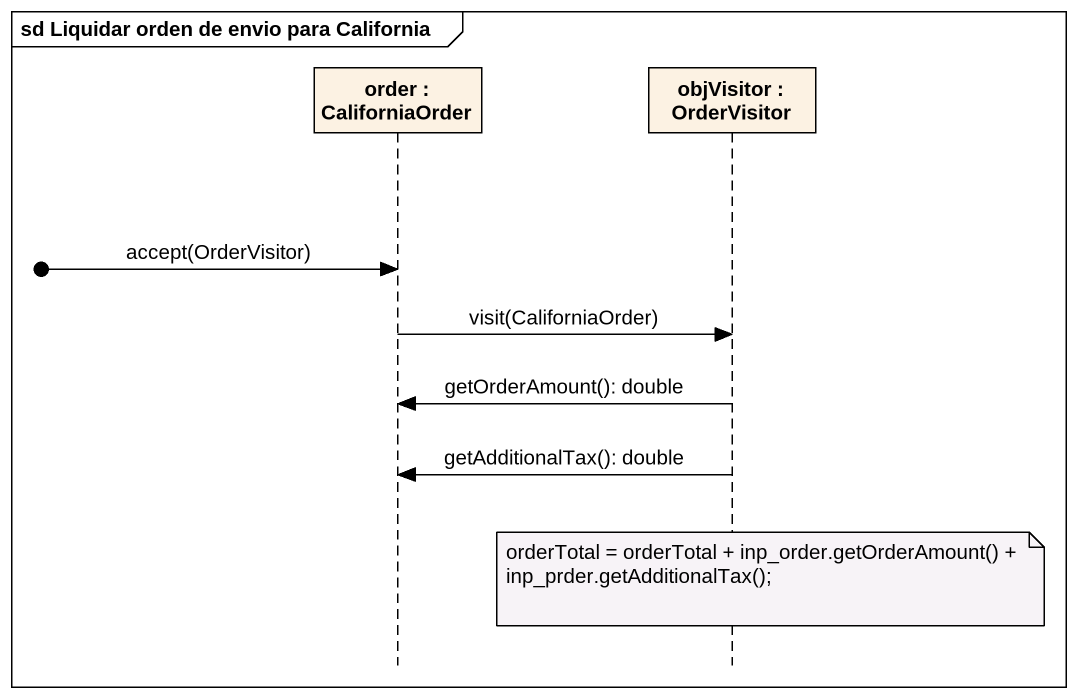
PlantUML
@startuml
mainframe sd Liquidar orden de envio para California
hide footbox
participant "order : CaliforniaOrder" as order
participant "objVisitor : OrderVisitor" as objVisitor

[o-> order : accept(OrderVisitor)
order -> objVisitor : visit(CaliforniaOrder)
objVisitor -> order : getOrderAmount(): double
objVisitor -> order : getAdditionalTax(): double
note over objVisitor : orderTotal = orderTotal + inp_order.getOrderAmount() + inp_prder.getAdditionalTax();
@enduml
